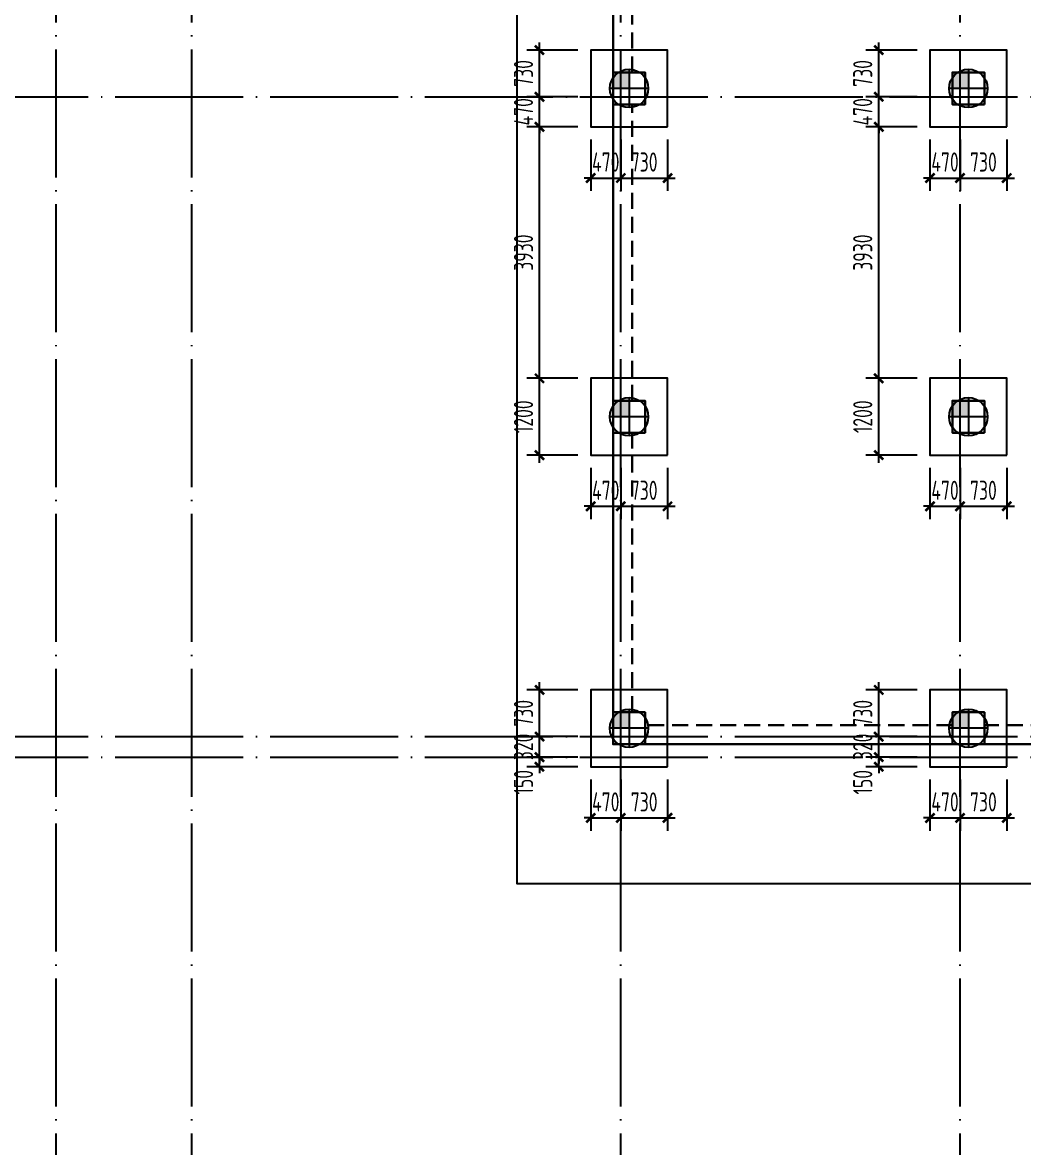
# Model space of a CAD drawing. Extents: x 2430613 to 2739493, y -1540945 to -971137.
# Drawn here: x 2463477 to 2479115, y -1296376 to -1278794 of the extents above; entities that cross this region are included whole.
import ezdxf

# ---------------------------------------------------------------- set-up
doc = ezdxf.new("R2010")
doc.units = 0
doc.header["$LTSCALE"] = 1000
doc.header["$MEASUREMENT"] = 0
doc.header["$PDMODE"] = 3
doc.header["$PDSIZE"] = 50
doc.linetypes.add('DOTE', pattern=[2.42, 2, -0.2, 0.02, -0.2])
doc.linetypes.add('HIDDEN', pattern=[0.375, 0.25, -0.125])
doc.layers.get('0').update_dxf_attribs({"linetype": 'CONTINUOUS'})
doc.layers.get('DEFPOINTS').update_dxf_attribs({"linetype": 'CONTINUOUS'})
for name, color, linetype, lineweight in [('0S-墙-不可见', 30, 'HIDDEN', 30), ('0S-墙-线', 30, 'CONTINUOUS', 30), ('0S-柱-线', 50, 'CONTINUOUS', 30)]:
    doc.layers.add(name, color=color, linetype=linetype, lineweight=lineweight)
for name, color, linetype in [('600直径桩', 4, 'CONTINUOUS'), ('COLU_DIM', 3, 'CONTINUOUS'), ('DOTE', 1, 'DOTE'), ('S1-SLAB-Finstructions', 255, 'CONTINUOUS'), ('承台', 2, 'CONTINUOUS')]:
    doc.layers.add(name, color=color, linetype=linetype)
doc.styles.add('TSSD_Dimension', font='Tssdeng.shx', dxfattribs={"width": 0.7, "bigfont": 'hztxt.shx'})
doc.dimstyles.new('TSSD_100_100', dxfattribs={"dimtxt": 300, "dimasz": 100, "dimexe": 200, "dimexo": 200, "dimgap": 100, "dimtad": 1, "dimdec": 0, "dimzin": 0, "dimdsep": 46, "dimtxsty": 'TSSD_Dimension', "dimblk": 'ARCHTICK', "dimcen": 0, "dimdle": 120, "dimclrt": 7, "dimazin": 0, "dimtfac": 1, "dimtdec": 0, "dimtix": 1, "dimtmove": 2, "dimatfit": 0, "dimldrblk": 'ARCHTICK', "dimfxl": 1, "dimtolj": 1, "dimtzin": 0, "dimarcsym": 0})

# ---------------------------------------------------------------- blocks, each defined once
blk = doc.blocks.new('_ArchTick')
at = {"color": 0, "linetype": 'ByBlock', "const_width": 0.4}
blk.add_lwpolyline([(-0.71, -0.71), (0.71, 0.71)], dxfattribs=at)
blk = doc.blocks.new('*D2426')
at = {"layer": 'COLU_DIM', "color": 0, "lineweight": -2, "transparency": 16777216}
for p, q in [((2472354, -1290625), (2472354, -1291425)), ((2472824, -1290625), (2472824, -1291425)), ((2472354, -1291225), (2472254, -1291225)), ((2472354, -1291225), (2472824, -1291225)), ((2472824, -1291225), (2472924, -1291225))]:
    blk.add_line(p, q, dxfattribs=at)
at = {"layer": 'DEFPOINTS', "color": 0, "transparency": 16777216}
for p in [(2472354, -1290425), (2472824, -1290425), (2472824, -1291225)]:
    blk.add_point(p, dxfattribs=at)
at = {"layer": 'COLU_DIM', "color": 0, "lineweight": -2, "transparency": 16777216, "xscale": 100, "yscale": 100, "zscale": 100}
blk.add_blockref('_ArchTick', (2472354, -1291225), dxfattribs=at)
at = {"layer": 'COLU_DIM', "color": 0, "lineweight": -2, "transparency": 16777216, "xscale": 100, "yscale": 100, "zscale": 100, "rotation": 180}
blk.add_blockref('_ArchTick', (2472824, -1291225), dxfattribs=at)
at = {"layer": 'COLU_DIM', "color": 7, "transparency": 16777216, "insert": (2472589, -1290975), "char_height": 300, "attachment_point": 5, "style": 'TSSD_Dimension'}
blk.add_mtext('\\A1;470', dxfattribs=at)
blk = doc.blocks.new('*D2427')
at = {"layer": 'COLU_DIM', "color": 0, "lineweight": -2, "transparency": 16777216}
for p, q in [((2472824, -1290625), (2472824, -1291425)), ((2473554, -1290625), (2473554, -1291425)), ((2472704, -1291225), (2473674, -1291225))]:
    blk.add_line(p, q, dxfattribs=at)
at = {"layer": 'DEFPOINTS', "color": 0, "transparency": 16777216}
for p in [(2472824, -1290425), (2473554, -1290425), (2473554, -1291225)]:
    blk.add_point(p, dxfattribs=at)
at = {"layer": 'COLU_DIM', "color": 0, "lineweight": -2, "transparency": 16777216, "xscale": 100, "yscale": 100, "zscale": 100, "rotation": 180}
blk.add_blockref('_ArchTick', (2472824, -1291225), dxfattribs=at)
at = {"layer": 'COLU_DIM', "color": 0, "lineweight": -2, "transparency": 16777216, "xscale": 100, "yscale": 100, "zscale": 100}
blk.add_blockref('_ArchTick', (2473554, -1291225), dxfattribs=at)
at = {"layer": 'COLU_DIM', "color": 7, "transparency": 16777216, "insert": (2473189, -1290975), "char_height": 300, "attachment_point": 5, "style": 'TSSD_Dimension'}
blk.add_mtext('\\A1;730', dxfattribs=at)
blk = doc.blocks.new('*D2428')
at = {"layer": 'COLU_DIM', "color": 0, "lineweight": -2, "transparency": 16777216}
for p, q in [((2472154, -1290275), (2471354, -1290275)), ((2471554, -1290275), (2471554, -1290175)), ((2471554, -1290425), (2471554, -1290275)), ((2472154, -1290425), (2471354, -1290425)), ((2471554, -1290425), (2471554, -1290525))]:
    blk.add_line(p, q, dxfattribs=at)
at = {"layer": 'DEFPOINTS', "color": 0, "transparency": 16777216}
for p in [(2471554, -1290275), (2472354, -1290275), (2472354, -1290425)]:
    blk.add_point(p, dxfattribs=at)
at = {"layer": 'COLU_DIM', "color": 0, "lineweight": -2, "transparency": 16777216, "xscale": 100, "yscale": 100, "zscale": 100}
for p, rotation in [((2471554, -1290275), 270), ((2471554, -1290425), 90)]:
    blk.add_blockref('_ArchTick', p, dxfattribs=dict(at, rotation=rotation))
at = {"layer": 'COLU_DIM', "color": 7, "transparency": 16777216, "insert": (2471304, -1290667), "char_height": 300, "attachment_point": 5, "rotation": 90, "style": 'TSSD_Dimension'}
blk.add_mtext('\\A1;150', dxfattribs=at)
blk = doc.blocks.new('*D2429')
at = {"layer": 'COLU_DIM', "color": 0, "lineweight": -2, "transparency": 16777216}
for p, q in [((2472154, -1289955), (2471354, -1289955)), ((2471554, -1289955), (2471554, -1289855)), ((2471554, -1290275), (2471554, -1289955)), ((2472154, -1290275), (2471354, -1290275)), ((2471554, -1290275), (2471554, -1290375))]:
    blk.add_line(p, q, dxfattribs=at)
at = {"layer": 'DEFPOINTS', "color": 0, "transparency": 16777216}
for p in [(2471554, -1289955), (2472354, -1289955), (2472354, -1290275)]:
    blk.add_point(p, dxfattribs=at)
at = {"layer": 'COLU_DIM', "color": 0, "lineweight": -2, "transparency": 16777216, "xscale": 100, "yscale": 100, "zscale": 100}
for p, rotation in [((2471554, -1289955), 270), ((2471554, -1290275), 90)]:
    blk.add_blockref('_ArchTick', p, dxfattribs=dict(at, rotation=rotation))
at = {"layer": 'COLU_DIM', "color": 7, "transparency": 16777216, "insert": (2471304, -1290115), "char_height": 300, "attachment_point": 5, "rotation": 90, "style": 'TSSD_Dimension'}
blk.add_mtext('\\A1;320', dxfattribs=at)
blk = doc.blocks.new('*D2430')
at = {"layer": 'COLU_DIM', "color": 0, "lineweight": -2, "transparency": 16777216}
for p, q in [((2472154, -1289225), (2471354, -1289225)), ((2471554, -1290075), (2471554, -1289105)), ((2472154, -1289955), (2471354, -1289955))]:
    blk.add_line(p, q, dxfattribs=at)
at = {"layer": 'DEFPOINTS', "color": 0, "transparency": 16777216}
for p in [(2471554, -1289225), (2472354, -1289225), (2472354, -1289955)]:
    blk.add_point(p, dxfattribs=at)
at = {"layer": 'COLU_DIM', "color": 0, "lineweight": -2, "transparency": 16777216, "xscale": 100, "yscale": 100, "zscale": 100}
for p, rotation in [((2471554, -1289225), 90), ((2471554, -1289955), 270)]:
    blk.add_blockref('_ArchTick', p, dxfattribs=dict(at, rotation=rotation))
at = {"layer": 'COLU_DIM', "color": 7, "transparency": 16777216, "insert": (2471304, -1289590), "char_height": 300, "attachment_point": 5, "rotation": 90, "style": 'TSSD_Dimension'}
blk.add_mtext('\\A1;730', dxfattribs=at)
blk = doc.blocks.new('*D2431')
at = {"layer": 'COLU_DIM', "color": 0, "lineweight": -2, "transparency": 16777216}
for p, q in [((2477654, -1290625), (2477654, -1291425)), ((2478124, -1290625), (2478124, -1291425)), ((2477654, -1291225), (2477554, -1291225)), ((2477654, -1291225), (2478124, -1291225)), ((2478124, -1291225), (2478224, -1291225))]:
    blk.add_line(p, q, dxfattribs=at)
at = {"layer": 'DEFPOINTS', "color": 0, "transparency": 16777216}
for p in [(2477654, -1290425), (2478124, -1290425), (2478124, -1291225)]:
    blk.add_point(p, dxfattribs=at)
at = {"layer": 'COLU_DIM', "color": 0, "lineweight": -2, "transparency": 16777216, "xscale": 100, "yscale": 100, "zscale": 100}
blk.add_blockref('_ArchTick', (2477654, -1291225), dxfattribs=at)
at = {"layer": 'COLU_DIM', "color": 0, "lineweight": -2, "transparency": 16777216, "xscale": 100, "yscale": 100, "zscale": 100, "rotation": 180}
blk.add_blockref('_ArchTick', (2478124, -1291225), dxfattribs=at)
at = {"layer": 'COLU_DIM', "color": 7, "transparency": 16777216, "insert": (2477889, -1290975), "char_height": 300, "attachment_point": 5, "style": 'TSSD_Dimension'}
blk.add_mtext('\\A1;470', dxfattribs=at)
blk = doc.blocks.new('*D2432')
at = {"layer": 'COLU_DIM', "color": 0, "lineweight": -2, "transparency": 16777216}
for p, q in [((2478124, -1290625), (2478124, -1291425)), ((2478854, -1290625), (2478854, -1291425)), ((2478004, -1291225), (2478974, -1291225))]:
    blk.add_line(p, q, dxfattribs=at)
at = {"layer": 'DEFPOINTS', "color": 0, "transparency": 16777216}
for p in [(2478124, -1290425), (2478854, -1290425), (2478854, -1291225)]:
    blk.add_point(p, dxfattribs=at)
at = {"layer": 'COLU_DIM', "color": 0, "lineweight": -2, "transparency": 16777216, "xscale": 100, "yscale": 100, "zscale": 100, "rotation": 180}
blk.add_blockref('_ArchTick', (2478124, -1291225), dxfattribs=at)
at = {"layer": 'COLU_DIM', "color": 0, "lineweight": -2, "transparency": 16777216, "xscale": 100, "yscale": 100, "zscale": 100}
blk.add_blockref('_ArchTick', (2478854, -1291225), dxfattribs=at)
at = {"layer": 'COLU_DIM', "color": 7, "transparency": 16777216, "insert": (2478489, -1290975), "char_height": 300, "attachment_point": 5, "style": 'TSSD_Dimension'}
blk.add_mtext('\\A1;730', dxfattribs=at)
blk = doc.blocks.new('*D2433')
at = {"layer": 'COLU_DIM', "color": 0, "lineweight": -2, "transparency": 16777216}
for p, q in [((2477454, -1290275), (2476654, -1290275)), ((2476854, -1290275), (2476854, -1290175)), ((2476854, -1290425), (2476854, -1290275)), ((2477454, -1290425), (2476654, -1290425)), ((2476854, -1290425), (2476854, -1290525))]:
    blk.add_line(p, q, dxfattribs=at)
at = {"layer": 'DEFPOINTS', "color": 0, "transparency": 16777216}
for p in [(2476854, -1290275), (2477654, -1290275), (2477654, -1290425)]:
    blk.add_point(p, dxfattribs=at)
at = {"layer": 'COLU_DIM', "color": 0, "lineweight": -2, "transparency": 16777216, "xscale": 100, "yscale": 100, "zscale": 100}
for p, rotation in [((2476854, -1290275), 270), ((2476854, -1290425), 90)]:
    blk.add_blockref('_ArchTick', p, dxfattribs=dict(at, rotation=rotation))
at = {"layer": 'COLU_DIM', "color": 7, "transparency": 16777216, "insert": (2476604, -1290667), "char_height": 300, "attachment_point": 5, "rotation": 90, "style": 'TSSD_Dimension'}
blk.add_mtext('\\A1;150', dxfattribs=at)
blk = doc.blocks.new('*D2434')
at = {"layer": 'COLU_DIM', "color": 0, "lineweight": -2, "transparency": 16777216}
for p, q in [((2477454, -1289955), (2476654, -1289955)), ((2476854, -1289955), (2476854, -1289855)), ((2476854, -1290275), (2476854, -1289955)), ((2477454, -1290275), (2476654, -1290275)), ((2476854, -1290275), (2476854, -1290375))]:
    blk.add_line(p, q, dxfattribs=at)
at = {"layer": 'DEFPOINTS', "color": 0, "transparency": 16777216}
for p in [(2476854, -1289955), (2477654, -1289955), (2477654, -1290275)]:
    blk.add_point(p, dxfattribs=at)
at = {"layer": 'COLU_DIM', "color": 0, "lineweight": -2, "transparency": 16777216, "xscale": 100, "yscale": 100, "zscale": 100}
for p, rotation in [((2476854, -1289955), 270), ((2476854, -1290275), 90)]:
    blk.add_blockref('_ArchTick', p, dxfattribs=dict(at, rotation=rotation))
at = {"layer": 'COLU_DIM', "color": 7, "transparency": 16777216, "insert": (2476604, -1290115), "char_height": 300, "attachment_point": 5, "rotation": 90, "style": 'TSSD_Dimension'}
blk.add_mtext('\\A1;320', dxfattribs=at)
blk = doc.blocks.new('*D2435')
at = {"layer": 'COLU_DIM', "color": 0, "lineweight": -2, "transparency": 16777216}
for p, q in [((2477454, -1289225), (2476654, -1289225)), ((2476854, -1290075), (2476854, -1289105)), ((2477454, -1289955), (2476654, -1289955))]:
    blk.add_line(p, q, dxfattribs=at)
at = {"layer": 'DEFPOINTS', "color": 0, "transparency": 16777216}
for p in [(2476854, -1289225), (2477654, -1289225), (2477654, -1289955)]:
    blk.add_point(p, dxfattribs=at)
at = {"layer": 'COLU_DIM', "color": 0, "lineweight": -2, "transparency": 16777216, "xscale": 100, "yscale": 100, "zscale": 100}
for p, rotation in [((2476854, -1289225), 90), ((2476854, -1289955), 270)]:
    blk.add_blockref('_ArchTick', p, dxfattribs=dict(at, rotation=rotation))
at = {"layer": 'COLU_DIM', "color": 7, "transparency": 16777216, "insert": (2476604, -1289590), "char_height": 300, "attachment_point": 5, "rotation": 90, "style": 'TSSD_Dimension'}
blk.add_mtext('\\A1;730', dxfattribs=at)
blk = doc.blocks.new('*D2446')
at = {"layer": 'COLU_DIM', "color": 0, "lineweight": -2, "transparency": 16777216}
for p, q in [((2472354, -1285755), (2472354, -1286555)), ((2472824, -1285755), (2472824, -1286555)), ((2472354, -1286355), (2472254, -1286355)), ((2472354, -1286355), (2472824, -1286355)), ((2472824, -1286355), (2472924, -1286355))]:
    blk.add_line(p, q, dxfattribs=at)
at = {"layer": 'DEFPOINTS', "color": 0, "transparency": 16777216}
for p in [(2472354, -1285555), (2472824, -1285555), (2472824, -1286355)]:
    blk.add_point(p, dxfattribs=at)
at = {"layer": 'COLU_DIM', "color": 0, "lineweight": -2, "transparency": 16777216, "xscale": 100, "yscale": 100, "zscale": 100}
blk.add_blockref('_ArchTick', (2472354, -1286355), dxfattribs=at)
at = {"layer": 'COLU_DIM', "color": 0, "lineweight": -2, "transparency": 16777216, "xscale": 100, "yscale": 100, "zscale": 100, "rotation": 180}
blk.add_blockref('_ArchTick', (2472824, -1286355), dxfattribs=at)
at = {"layer": 'COLU_DIM', "color": 7, "transparency": 16777216, "insert": (2472589, -1286105), "char_height": 300, "attachment_point": 5, "style": 'TSSD_Dimension'}
blk.add_mtext('\\A1;470', dxfattribs=at)
blk = doc.blocks.new('*D2447')
at = {"layer": 'COLU_DIM', "color": 0, "lineweight": -2, "transparency": 16777216}
for p, q in [((2472824, -1285755), (2472824, -1286555)), ((2473554, -1285755), (2473554, -1286555)), ((2472704, -1286355), (2473674, -1286355))]:
    blk.add_line(p, q, dxfattribs=at)
at = {"layer": 'DEFPOINTS', "color": 0, "transparency": 16777216}
for p in [(2472824, -1285555), (2473554, -1285555), (2473554, -1286355)]:
    blk.add_point(p, dxfattribs=at)
at = {"layer": 'COLU_DIM', "color": 0, "lineweight": -2, "transparency": 16777216, "xscale": 100, "yscale": 100, "zscale": 100, "rotation": 180}
blk.add_blockref('_ArchTick', (2472824, -1286355), dxfattribs=at)
at = {"layer": 'COLU_DIM', "color": 0, "lineweight": -2, "transparency": 16777216, "xscale": 100, "yscale": 100, "zscale": 100}
blk.add_blockref('_ArchTick', (2473554, -1286355), dxfattribs=at)
at = {"layer": 'COLU_DIM', "color": 7, "transparency": 16777216, "insert": (2473189, -1286105), "char_height": 300, "attachment_point": 5, "style": 'TSSD_Dimension'}
blk.add_mtext('\\A1;730', dxfattribs=at)
blk = doc.blocks.new('*D2448')
at = {"layer": 'COLU_DIM', "color": 0, "lineweight": -2, "transparency": 16777216}
for p, q in [((2471554, -1285675), (2471554, -1284235)), ((2472154, -1284355), (2471354, -1284355)), ((2472154, -1285555), (2471354, -1285555))]:
    blk.add_line(p, q, dxfattribs=at)
at = {"layer": 'DEFPOINTS', "color": 0, "transparency": 16777216}
for p in [(2471554, -1284355), (2472354, -1284355), (2472354, -1285555)]:
    blk.add_point(p, dxfattribs=at)
at = {"layer": 'COLU_DIM', "color": 0, "lineweight": -2, "transparency": 16777216, "xscale": 100, "yscale": 100, "zscale": 100}
for p, rotation in [((2471554, -1284355), 90), ((2471554, -1285555), 270)]:
    blk.add_blockref('_ArchTick', p, dxfattribs=dict(at, rotation=rotation))
at = {"layer": 'COLU_DIM', "color": 7, "transparency": 16777216, "insert": (2471304, -1284955), "char_height": 300, "attachment_point": 5, "rotation": 90, "style": 'TSSD_Dimension'}
blk.add_mtext('\\A1;1200', dxfattribs=at)
blk = doc.blocks.new('*D2449')
at = {"layer": 'COLU_DIM', "color": 0, "lineweight": -2, "transparency": 16777216}
for p, q in [((2472154, -1280425), (2471354, -1280425)), ((2471554, -1284475), (2471554, -1280305)), ((2472154, -1284355), (2471354, -1284355))]:
    blk.add_line(p, q, dxfattribs=at)
at = {"layer": 'DEFPOINTS', "color": 0, "transparency": 16777216}
for p in [(2471554, -1280425), (2472354, -1280425), (2472354, -1284355)]:
    blk.add_point(p, dxfattribs=at)
at = {"layer": 'COLU_DIM', "color": 0, "lineweight": -2, "transparency": 16777216, "xscale": 100, "yscale": 100, "zscale": 100}
for p, rotation in [((2471554, -1280425), 90), ((2471554, -1284355), 270)]:
    blk.add_blockref('_ArchTick', p, dxfattribs=dict(at, rotation=rotation))
at = {"layer": 'COLU_DIM', "color": 7, "transparency": 16777216, "insert": (2471304, -1282390), "char_height": 300, "attachment_point": 5, "rotation": 90, "style": 'TSSD_Dimension'}
blk.add_mtext('\\A1;3930', dxfattribs=at)
blk = doc.blocks.new('*D2450')
at = {"layer": 'COLU_DIM', "color": 0, "lineweight": -2, "transparency": 16777216}
for p, q in [((2477654, -1285755), (2477654, -1286555)), ((2478124, -1285755), (2478124, -1286555)), ((2477654, -1286355), (2477554, -1286355)), ((2477654, -1286355), (2478124, -1286355)), ((2478124, -1286355), (2478224, -1286355))]:
    blk.add_line(p, q, dxfattribs=at)
at = {"layer": 'DEFPOINTS', "color": 0, "transparency": 16777216}
for p in [(2477654, -1285555), (2478124, -1285555), (2478124, -1286355)]:
    blk.add_point(p, dxfattribs=at)
at = {"layer": 'COLU_DIM', "color": 0, "lineweight": -2, "transparency": 16777216, "xscale": 100, "yscale": 100, "zscale": 100}
blk.add_blockref('_ArchTick', (2477654, -1286355), dxfattribs=at)
at = {"layer": 'COLU_DIM', "color": 0, "lineweight": -2, "transparency": 16777216, "xscale": 100, "yscale": 100, "zscale": 100, "rotation": 180}
blk.add_blockref('_ArchTick', (2478124, -1286355), dxfattribs=at)
at = {"layer": 'COLU_DIM', "color": 7, "transparency": 16777216, "insert": (2477889, -1286105), "char_height": 300, "attachment_point": 5, "style": 'TSSD_Dimension'}
blk.add_mtext('\\A1;470', dxfattribs=at)
blk = doc.blocks.new('*D2451')
at = {"layer": 'COLU_DIM', "color": 0, "lineweight": -2, "transparency": 16777216}
for p, q in [((2478124, -1285755), (2478124, -1286555)), ((2478854, -1285755), (2478854, -1286555)), ((2478004, -1286355), (2478974, -1286355))]:
    blk.add_line(p, q, dxfattribs=at)
at = {"layer": 'DEFPOINTS', "color": 0, "transparency": 16777216}
for p in [(2478124, -1285555), (2478854, -1285555), (2478854, -1286355)]:
    blk.add_point(p, dxfattribs=at)
at = {"layer": 'COLU_DIM', "color": 0, "lineweight": -2, "transparency": 16777216, "xscale": 100, "yscale": 100, "zscale": 100, "rotation": 180}
blk.add_blockref('_ArchTick', (2478124, -1286355), dxfattribs=at)
at = {"layer": 'COLU_DIM', "color": 0, "lineweight": -2, "transparency": 16777216, "xscale": 100, "yscale": 100, "zscale": 100}
blk.add_blockref('_ArchTick', (2478854, -1286355), dxfattribs=at)
at = {"layer": 'COLU_DIM', "color": 7, "transparency": 16777216, "insert": (2478489, -1286105), "char_height": 300, "attachment_point": 5, "style": 'TSSD_Dimension'}
blk.add_mtext('\\A1;730', dxfattribs=at)
blk = doc.blocks.new('*D2452')
at = {"layer": 'COLU_DIM', "color": 0, "lineweight": -2, "transparency": 16777216}
for p, q in [((2476854, -1285675), (2476854, -1284235)), ((2477454, -1284355), (2476654, -1284355)), ((2477454, -1285555), (2476654, -1285555))]:
    blk.add_line(p, q, dxfattribs=at)
at = {"layer": 'DEFPOINTS', "color": 0, "transparency": 16777216}
for p in [(2476854, -1284355), (2477654, -1284355), (2477654, -1285555)]:
    blk.add_point(p, dxfattribs=at)
at = {"layer": 'COLU_DIM', "color": 0, "lineweight": -2, "transparency": 16777216, "xscale": 100, "yscale": 100, "zscale": 100}
for p, rotation in [((2476854, -1284355), 90), ((2476854, -1285555), 270)]:
    blk.add_blockref('_ArchTick', p, dxfattribs=dict(at, rotation=rotation))
at = {"layer": 'COLU_DIM', "color": 7, "transparency": 16777216, "insert": (2476604, -1284955), "char_height": 300, "attachment_point": 5, "rotation": 90, "style": 'TSSD_Dimension'}
blk.add_mtext('\\A1;1200', dxfattribs=at)
blk = doc.blocks.new('*D2453')
at = {"layer": 'COLU_DIM', "color": 0, "lineweight": -2, "transparency": 16777216}
for p, q in [((2477454, -1280425), (2476654, -1280425)), ((2476854, -1284475), (2476854, -1280305)), ((2477454, -1284355), (2476654, -1284355))]:
    blk.add_line(p, q, dxfattribs=at)
at = {"layer": 'DEFPOINTS', "color": 0, "transparency": 16777216}
for p in [(2476854, -1280425), (2477654, -1280425), (2477654, -1284355)]:
    blk.add_point(p, dxfattribs=at)
at = {"layer": 'COLU_DIM', "color": 0, "lineweight": -2, "transparency": 16777216, "xscale": 100, "yscale": 100, "zscale": 100}
for p, rotation in [((2476854, -1280425), 90), ((2476854, -1284355), 270)]:
    blk.add_blockref('_ArchTick', p, dxfattribs=dict(at, rotation=rotation))
at = {"layer": 'COLU_DIM', "color": 7, "transparency": 16777216, "insert": (2476604, -1282390), "char_height": 300, "attachment_point": 5, "rotation": 90, "style": 'TSSD_Dimension'}
blk.add_mtext('\\A1;3930', dxfattribs=at)
blk = doc.blocks.new('*D2454')
at = {"layer": 'COLU_DIM', "color": 0, "lineweight": -2, "transparency": 16777216}
for p, q in [((2472354, -1280625), (2472354, -1281425)), ((2472824, -1280625), (2472824, -1281425)), ((2472354, -1281225), (2472254, -1281225)), ((2472354, -1281225), (2472824, -1281225)), ((2472824, -1281225), (2472924, -1281225))]:
    blk.add_line(p, q, dxfattribs=at)
at = {"layer": 'DEFPOINTS', "color": 0, "transparency": 16777216}
for p in [(2472354, -1280425), (2472824, -1280425), (2472824, -1281225)]:
    blk.add_point(p, dxfattribs=at)
at = {"layer": 'COLU_DIM', "color": 0, "lineweight": -2, "transparency": 16777216, "xscale": 100, "yscale": 100, "zscale": 100}
blk.add_blockref('_ArchTick', (2472354, -1281225), dxfattribs=at)
at = {"layer": 'COLU_DIM', "color": 0, "lineweight": -2, "transparency": 16777216, "xscale": 100, "yscale": 100, "zscale": 100, "rotation": 180}
blk.add_blockref('_ArchTick', (2472824, -1281225), dxfattribs=at)
at = {"layer": 'COLU_DIM', "color": 7, "transparency": 16777216, "insert": (2472589, -1280975), "char_height": 300, "attachment_point": 5, "style": 'TSSD_Dimension'}
blk.add_mtext('\\A1;470', dxfattribs=at)
blk = doc.blocks.new('*D2455')
at = {"layer": 'COLU_DIM', "color": 0, "lineweight": -2, "transparency": 16777216}
for p, q in [((2472824, -1280625), (2472824, -1281425)), ((2473554, -1280625), (2473554, -1281425)), ((2472704, -1281225), (2473674, -1281225))]:
    blk.add_line(p, q, dxfattribs=at)
at = {"layer": 'DEFPOINTS', "color": 0, "transparency": 16777216}
for p in [(2472824, -1280425), (2473554, -1280425), (2473554, -1281225)]:
    blk.add_point(p, dxfattribs=at)
at = {"layer": 'COLU_DIM', "color": 0, "lineweight": -2, "transparency": 16777216, "xscale": 100, "yscale": 100, "zscale": 100, "rotation": 180}
blk.add_blockref('_ArchTick', (2472824, -1281225), dxfattribs=at)
at = {"layer": 'COLU_DIM', "color": 0, "lineweight": -2, "transparency": 16777216, "xscale": 100, "yscale": 100, "zscale": 100}
blk.add_blockref('_ArchTick', (2473554, -1281225), dxfattribs=at)
at = {"layer": 'COLU_DIM', "color": 7, "transparency": 16777216, "insert": (2473189, -1280975), "char_height": 300, "attachment_point": 5, "style": 'TSSD_Dimension'}
blk.add_mtext('\\A1;730', dxfattribs=at)
blk = doc.blocks.new('*D2456')
at = {"layer": 'COLU_DIM', "color": 0, "lineweight": -2, "transparency": 16777216}
for p, q in [((2471554, -1279955), (2471554, -1279855)), ((2472154, -1279955), (2471354, -1279955)), ((2471554, -1280425), (2471554, -1279955)), ((2472154, -1280425), (2471354, -1280425)), ((2471554, -1280425), (2471554, -1280525))]:
    blk.add_line(p, q, dxfattribs=at)
at = {"layer": 'DEFPOINTS', "color": 0, "transparency": 16777216}
for p in [(2471554, -1279955), (2472354, -1279955), (2472354, -1280425)]:
    blk.add_point(p, dxfattribs=at)
at = {"layer": 'COLU_DIM', "color": 0, "lineweight": -2, "transparency": 16777216, "xscale": 100, "yscale": 100, "zscale": 100}
for p, rotation in [((2471554, -1279955), 270), ((2471554, -1280425), 90)]:
    blk.add_blockref('_ArchTick', p, dxfattribs=dict(at, rotation=rotation))
at = {"layer": 'COLU_DIM', "color": 7, "transparency": 16777216, "insert": (2471304, -1280190), "char_height": 300, "attachment_point": 5, "rotation": 90, "style": 'TSSD_Dimension'}
blk.add_mtext('\\A1;470', dxfattribs=at)
blk = doc.blocks.new('*D2457')
at = {"layer": 'COLU_DIM', "color": 0, "lineweight": -2, "transparency": 16777216}
for p, q in [((2472154, -1279225), (2471354, -1279225)), ((2471554, -1280075), (2471554, -1279105)), ((2472154, -1279955), (2471354, -1279955))]:
    blk.add_line(p, q, dxfattribs=at)
at = {"layer": 'DEFPOINTS', "color": 0, "transparency": 16777216}
for p in [(2471554, -1279225), (2472354, -1279225), (2472354, -1279955)]:
    blk.add_point(p, dxfattribs=at)
at = {"layer": 'COLU_DIM', "color": 0, "lineweight": -2, "transparency": 16777216, "xscale": 100, "yscale": 100, "zscale": 100}
for p, rotation in [((2471554, -1279225), 90), ((2471554, -1279955), 270)]:
    blk.add_blockref('_ArchTick', p, dxfattribs=dict(at, rotation=rotation))
at = {"layer": 'COLU_DIM', "color": 7, "transparency": 16777216, "insert": (2471304, -1279590), "char_height": 300, "attachment_point": 5, "rotation": 90, "style": 'TSSD_Dimension'}
blk.add_mtext('\\A1;730', dxfattribs=at)
blk = doc.blocks.new('*D2458')
at = {"layer": 'COLU_DIM', "color": 0, "lineweight": -2, "transparency": 16777216}
for p, q in [((2477654, -1280625), (2477654, -1281425)), ((2478124, -1280625), (2478124, -1281425)), ((2477654, -1281225), (2477554, -1281225)), ((2477654, -1281225), (2478124, -1281225)), ((2478124, -1281225), (2478224, -1281225))]:
    blk.add_line(p, q, dxfattribs=at)
at = {"layer": 'DEFPOINTS', "color": 0, "transparency": 16777216}
for p in [(2477654, -1280425), (2478124, -1280425), (2478124, -1281225)]:
    blk.add_point(p, dxfattribs=at)
at = {"layer": 'COLU_DIM', "color": 0, "lineweight": -2, "transparency": 16777216, "xscale": 100, "yscale": 100, "zscale": 100}
blk.add_blockref('_ArchTick', (2477654, -1281225), dxfattribs=at)
at = {"layer": 'COLU_DIM', "color": 0, "lineweight": -2, "transparency": 16777216, "xscale": 100, "yscale": 100, "zscale": 100, "rotation": 180}
blk.add_blockref('_ArchTick', (2478124, -1281225), dxfattribs=at)
at = {"layer": 'COLU_DIM', "color": 7, "transparency": 16777216, "insert": (2477889, -1280975), "char_height": 300, "attachment_point": 5, "style": 'TSSD_Dimension'}
blk.add_mtext('\\A1;470', dxfattribs=at)
blk = doc.blocks.new('*D2459')
at = {"layer": 'COLU_DIM', "color": 0, "lineweight": -2, "transparency": 16777216}
for p, q in [((2478124, -1280625), (2478124, -1281425)), ((2478854, -1280625), (2478854, -1281425)), ((2478004, -1281225), (2478974, -1281225))]:
    blk.add_line(p, q, dxfattribs=at)
at = {"layer": 'DEFPOINTS', "color": 0, "transparency": 16777216}
for p in [(2478124, -1280425), (2478854, -1280425), (2478854, -1281225)]:
    blk.add_point(p, dxfattribs=at)
at = {"layer": 'COLU_DIM', "color": 0, "lineweight": -2, "transparency": 16777216, "xscale": 100, "yscale": 100, "zscale": 100, "rotation": 180}
blk.add_blockref('_ArchTick', (2478124, -1281225), dxfattribs=at)
at = {"layer": 'COLU_DIM', "color": 0, "lineweight": -2, "transparency": 16777216, "xscale": 100, "yscale": 100, "zscale": 100}
blk.add_blockref('_ArchTick', (2478854, -1281225), dxfattribs=at)
at = {"layer": 'COLU_DIM', "color": 7, "transparency": 16777216, "insert": (2478489, -1280975), "char_height": 300, "attachment_point": 5, "style": 'TSSD_Dimension'}
blk.add_mtext('\\A1;730', dxfattribs=at)
blk = doc.blocks.new('*D2460')
at = {"layer": 'COLU_DIM', "color": 0, "lineweight": -2, "transparency": 16777216}
for p, q in [((2476854, -1279955), (2476854, -1279855)), ((2477454, -1279955), (2476654, -1279955)), ((2476854, -1280425), (2476854, -1279955)), ((2477454, -1280425), (2476654, -1280425)), ((2476854, -1280425), (2476854, -1280525))]:
    blk.add_line(p, q, dxfattribs=at)
at = {"layer": 'DEFPOINTS', "color": 0, "transparency": 16777216}
for p in [(2476854, -1279955), (2477654, -1279955), (2477654, -1280425)]:
    blk.add_point(p, dxfattribs=at)
at = {"layer": 'COLU_DIM', "color": 0, "lineweight": -2, "transparency": 16777216, "xscale": 100, "yscale": 100, "zscale": 100}
for p, rotation in [((2476854, -1279955), 270), ((2476854, -1280425), 90)]:
    blk.add_blockref('_ArchTick', p, dxfattribs=dict(at, rotation=rotation))
at = {"layer": 'COLU_DIM', "color": 7, "transparency": 16777216, "insert": (2476604, -1280190), "char_height": 300, "attachment_point": 5, "rotation": 90, "style": 'TSSD_Dimension'}
blk.add_mtext('\\A1;470', dxfattribs=at)
blk = doc.blocks.new('*D2461')
at = {"layer": 'COLU_DIM', "color": 0, "lineweight": -2, "transparency": 16777216}
for p, q in [((2477454, -1279225), (2476654, -1279225)), ((2476854, -1280075), (2476854, -1279105)), ((2477454, -1279955), (2476654, -1279955))]:
    blk.add_line(p, q, dxfattribs=at)
at = {"layer": 'DEFPOINTS', "color": 0, "transparency": 16777216}
for p in [(2476854, -1279225), (2477654, -1279225), (2477654, -1279955)]:
    blk.add_point(p, dxfattribs=at)
at = {"layer": 'COLU_DIM', "color": 0, "lineweight": -2, "transparency": 16777216, "xscale": 100, "yscale": 100, "zscale": 100}
for p, rotation in [((2476854, -1279225), 90), ((2476854, -1279955), 270)]:
    blk.add_blockref('_ArchTick', p, dxfattribs=dict(at, rotation=rotation))
at = {"layer": 'COLU_DIM', "color": 7, "transparency": 16777216, "insert": (2476604, -1279590), "char_height": 300, "attachment_point": 5, "rotation": 90, "style": 'TSSD_Dimension'}
blk.add_mtext('\\A1;730', dxfattribs=at)

msp = doc.modelspace()

# ---------------------------------------------------------------- hatches: boundary and pattern name
at = {"layer": '600直径桩'}
h = msp.add_hatch(color=251, dxfattribs=at)
h.dxf.hatch_style = 1
h.paths.add_polyline_path([(2472953.645, -1279524.72, 0.414213562), (2472653.645, -1279824.72), (2472953.645, -1279824.72)])
h = msp.add_hatch(color=251, dxfattribs=at)
h.dxf.hatch_style = 1
h.paths.add_polyline_path([(2478253.644, -1279524.722, 0.414213562), (2477953.644, -1279824.722), (2478253.644, -1279824.722)])
h = msp.add_hatch(color=251, dxfattribs=at)
h.dxf.hatch_style = 1
h.paths.add_polyline_path([(2472953.645, -1284654.72, 0.414213562), (2472653.645, -1284954.72), (2472953.645, -1284954.72)])
h = msp.add_hatch(color=251, dxfattribs=at)
h.dxf.hatch_style = 1
h.paths.add_polyline_path([(2478253.644, -1284654.722, 0.414213562), (2477953.644, -1284954.722), (2478253.644, -1284954.722)])
h = msp.add_hatch(color=251, dxfattribs=at)
h.dxf.hatch_style = 1
h.paths.add_polyline_path([(2472953.644, -1289524.722, 0.414213562), (2472653.644, -1289824.722), (2472953.644, -1289824.722)])
h = msp.add_hatch(color=251, dxfattribs=at)
h.dxf.hatch_style = 1
h.paths.add_polyline_path([(2478253.644, -1289524.722, 0.414213562), (2477953.644, -1289824.722), (2478253.644, -1289824.722)])

# ---------------------------------------------------------------- linework, layer by layer
at = {"layer": '0S-墙-不可见'}
for p, q in [((2473003.644, -1279574.728), (2473003.644, -1275204.728)), ((2473003.644, -1284704.728), (2473003.644, -1280074.728)), ((2473003.644, -1289574.728), (2473003.644, -1285204.728)), ((2478003.644, -1289774.728), (2473203.644, -1289774.728)), ((2482103.644, -1289774.728), (2478503.644, -1289774.728))]:
    msp.add_line(p, q, dxfattribs=at)
at = {"layer": '0S-墙-线'}
for p, q in [((2472703.644, -1279574.728), (2472703.644, -1275204.728)), ((2472703.644, -1284704.728), (2472703.644, -1280074.728)), ((2472703.644, -1289574.728), (2472703.644, -1285204.728)), ((2478003.644, -1290074.728), (2473203.644, -1290074.728)), ((2482103.644, -1290074.728), (2478503.644, -1290074.728))]:
    msp.add_line(p, q, dxfattribs=at)
at = {"layer": '0S-柱-线'}
for points in [[(2472703.644, -1279574.728), (2473203.644, -1279574.728), (2473203.644, -1280074.728), (2472703.644, -1280074.728)], [(2478503.644, -1280074.73), (2478503.644, -1279574.73), (2478003.644, -1279574.73), (2478003.644, -1280074.73)], [(2478503.644, -1280074.73), (2478503.644, -1279574.73), (2478003.644, -1279574.73), (2478003.644, -1280074.73)], [(2472703.644, -1284704.728), (2473203.644, -1284704.728), (2473203.644, -1285204.728), (2472703.644, -1285204.728)], [(2478503.644, -1285204.728), (2478503.644, -1284704.728), (2478003.644, -1284704.728), (2478003.644, -1285204.728)], [(2472703.644, -1289574.728), (2473203.644, -1289574.728), (2473203.644, -1290074.728), (2472703.644, -1290074.728)], [(2478503.644, -1290074.728), (2478503.644, -1289574.728), (2478003.644, -1289574.728), (2478003.644, -1290074.728)]]:
    msp.add_lwpolyline(points, close=True, dxfattribs=at)
at = {"layer": '600直径桩', "color": 251}
for p, q in [((2472953.645, -1279524.72), (2472953.645, -1280124.72)), ((2478253.644, -1279524.722), (2478253.644, -1280124.722)), ((2473253.645, -1279824.72), (2472653.645, -1279824.72)), ((2478553.644, -1279824.722), (2477953.644, -1279824.722)), ((2472953.645, -1284654.72), (2472953.645, -1285254.72)), ((2478253.644, -1284654.722), (2478253.644, -1285254.722)), ((2473253.645, -1284954.72), (2472653.645, -1284954.72)), ((2478553.644, -1284954.722), (2477953.644, -1284954.722)), ((2472953.644, -1289524.722), (2472953.644, -1290124.722)), ((2478253.644, -1289524.722), (2478253.644, -1290124.722)), ((2473253.644, -1289824.722), (2472653.644, -1289824.722)), ((2478553.644, -1289824.722), (2477953.644, -1289824.722))]:
    msp.add_line(p, q, dxfattribs=at)
for centre in [(2472953.645, -1279824.72), (2478253.644, -1279824.722), (2472953.645, -1284954.72), (2478253.644, -1284954.722), (2472953.644, -1289824.722), (2478253.644, -1289824.722)]:
    msp.add_circle(centre, 300, dxfattribs=at)
at = {"layer": 'DOTE'}
for p, q in [((2464003.644, -1310254.728), (2464003.644, -1193054.728)), ((2466123.644, -1310254.728), (2466123.644, -1193054.728)), ((2472823.644, -1310254.728), (2472823.644, -1193054.728)), ((2478123.644, -1310254.728), (2478123.644, -1193054.728)), ((2462503.644, -1279954.728), (2570723.644, -1279954.728)), ((2462503.644, -1289954.728), (2570723.644, -1289954.728)), ((2462503.644, -1290274.728), (2570723.644, -1290274.728))]:
    msp.add_line(p, q, dxfattribs=at)
at = {"layer": 'S1-SLAB-Finstructions', "color": 2}
msp.add_lwpolyline([(2526823.644, -1292254.724), (2471203.644, -1292254.732), (2471203.644, -1268334.728), (2487943.644, -1268334.726), (2487943.644, -1266884.728), (2493303.644, -1266884.728), (2493303.644, -1268334.725), (2496343.644, -1268334.725), (2496343.644, -1266884.728), (2501703.644, -1266884.728), (2501703.644, -1268334.724), (2504423.644, -1268334.724), (2504423.644, -1267284.728), (2510423.644, -1267284.728), (2510423.644, -1268334.723), (2513143.644, -1268334.722), (2513143.644, -1266884.728), (2518503.644, -1266884.728), (2518503.644, -1268334.722), (2521463.644, -1268334.721), (2521463.644, -1266884.728), (2526823.644, -1266884.728)], close=True, dxfattribs=at)
at = {"layer": '承台', "color": 2}
for points in [[(2473553.645, -1280424.72), (2473553.645, -1279224.72), (2472353.645, -1279224.72), (2472353.645, -1280424.72)], [(2478853.644, -1280424.722), (2478853.644, -1279224.722), (2477653.644, -1279224.722), (2477653.644, -1280424.722)], [(2473553.645, -1285554.72), (2473553.645, -1284354.72), (2472353.645, -1284354.72), (2472353.645, -1285554.72)], [(2478853.644, -1285554.722), (2478853.644, -1284354.722), (2477653.644, -1284354.722), (2477653.644, -1285554.722)], [(2473553.644, -1290424.722), (2473553.644, -1289224.722), (2472353.644, -1289224.722), (2472353.644, -1290424.722)], [(2478853.644, -1290424.722), (2478853.644, -1289224.722), (2477653.644, -1289224.722), (2477653.644, -1290424.722)]]:
    msp.add_lwpolyline(points, close=True, dxfattribs=at)

# ---------------------------------------------------------------- dimensions: what is measured, and where the dimension line sits
at = {"layer": 'COLU_DIM', "color": 3}
for base, p1, p2, picture, middle in [((2471553.645, -1279224.72), (2472353.645, -1279954.728), (2472353.645, -1279224.72), '*D2457', (2471303.645, -1279589.724)), ((2476853.644, -1279224.722), (2477653.644, -1279954.728), (2477653.644, -1279224.722), '*D2461', (2476603.644, -1279589.725)), ((2471553.645, -1279954.728), (2472353.645, -1280424.72), (2472353.645, -1279954.728), '*D2456', (2471303.645, -1280189.724)), ((2476853.644, -1279954.728), (2477653.644, -1280424.722), (2477653.644, -1279954.728), '*D2460', (2476603.644, -1280189.725)), ((2471553.645, -1280424.72), (2472353.645, -1284354.72), (2472353.645, -1280424.72), '*D2449', (2471303.645, -1282389.72)), ((2476853.644, -1280424.722), (2477653.644, -1284354.722), (2477653.644, -1280424.722), '*D2453', (2476603.644, -1282389.722)), ((2471553.645, -1284354.72), (2472353.645, -1285554.72), (2472353.645, -1284354.72), '*D2448', (2471303.645, -1284954.72)), ((2476853.644, -1284354.722), (2477653.644, -1285554.722), (2477653.644, -1284354.722), '*D2452', (2476603.644, -1284954.722)), ((2471553.644, -1289224.722), (2472353.644, -1289954.728), (2472353.644, -1289224.722), '*D2430', (2471303.644, -1289589.725)), ((2476853.644, -1289224.722), (2477653.644, -1289954.728), (2477653.644, -1289224.722), '*D2435', (2476603.644, -1289589.725)), ((2471553.644, -1289954.728), (2472353.644, -1290274.728), (2472353.644, -1289954.728), '*D2429', (2471303.644, -1290114.728)), ((2476853.644, -1289954.728), (2477653.644, -1290274.728), (2477653.644, -1289954.728), '*D2434', (2476603.644, -1290114.728))]:
    dim = msp.add_linear_dim(base=base, p1=p1, p2=p2, angle=90, dimstyle='TSSD_100_100', dxfattribs=at)
    dim.commit()
    dim.dimension.update_dxf_attribs({"geometry": picture, "text_midpoint": middle})
for base, p1, p2, picture, middle in [((2472823.644, -1281224.72), (2472353.645, -1280424.72), (2472823.644, -1280424.72), '*D2454', (2472588.645, -1280974.72)), ((2473553.645, -1281224.72), (2472823.644, -1280424.72), (2473553.645, -1280424.72), '*D2455', (2473188.645, -1280974.72)), ((2478123.644, -1281224.722), (2477653.644, -1280424.722), (2478123.644, -1280424.722), '*D2458', (2477888.644, -1280974.722)), ((2478853.644, -1281224.722), (2478123.644, -1280424.722), (2478853.644, -1280424.722), '*D2459', (2478488.644, -1280974.722)), ((2472823.644, -1286354.72), (2472353.645, -1285554.72), (2472823.644, -1285554.72), '*D2446', (2472588.645, -1286104.72)), ((2473553.645, -1286354.72), (2472823.644, -1285554.72), (2473553.645, -1285554.72), '*D2447', (2473188.645, -1286104.72)), ((2478123.644, -1286354.722), (2477653.644, -1285554.722), (2478123.644, -1285554.722), '*D2450', (2477888.644, -1286104.722)), ((2478853.644, -1286354.722), (2478123.644, -1285554.722), (2478853.644, -1285554.722), '*D2451', (2478488.644, -1286104.722)), ((2472823.644, -1291224.722), (2472353.644, -1290424.722), (2472823.644, -1290424.722), '*D2426', (2472588.644, -1290974.722)), ((2473553.644, -1291224.722), (2472823.644, -1290424.722), (2473553.644, -1290424.722), '*D2427', (2473188.644, -1290974.722)), ((2478123.644, -1291224.722), (2477653.644, -1290424.722), (2478123.644, -1290424.722), '*D2431', (2477888.644, -1290974.722)), ((2478853.644, -1291224.722), (2478123.644, -1290424.722), (2478853.644, -1290424.722), '*D2432', (2478488.644, -1290974.722))]:
    dim = msp.add_linear_dim(base=base, p1=p1, p2=p2, dimstyle='TSSD_100_100', dxfattribs=at)
    dim.commit()
    dim.dimension.update_dxf_attribs({"geometry": picture, "text_midpoint": middle})
for base, p1, p2, picture, middle in [((2471553.644, -1290274.728), (2472353.644, -1290424.722), (2472353.644, -1290274.728), '*D2428', (2471303.644, -1290666.645)), ((2476853.644, -1290274.728), (2477653.644, -1290424.722), (2477653.644, -1290274.728), '*D2433', (2476603.644, -1290666.645))]:
    dim = msp.add_linear_dim(base=base, p1=p1, p2=p2, angle=90, dimstyle='TSSD_100_100', dxfattribs=at)
    dim.commit()
    dim.dimension.update_dxf_attribs({"geometry": picture, "text_midpoint": middle, "dimtype": 128})

doc.saveas('drawing.dxf')
